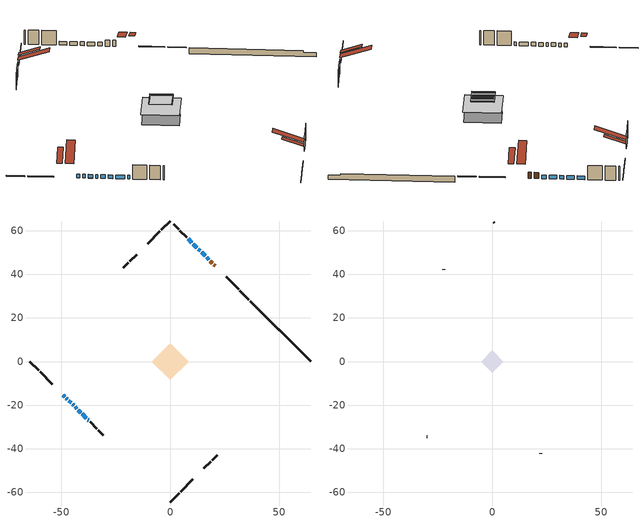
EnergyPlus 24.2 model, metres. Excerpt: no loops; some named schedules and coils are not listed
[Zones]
conditioned space
 floor outside (Floor1 construction): -1.35,0 0,1.35 1.35,0 0,-1.35 z0.76
 floor adiabatic (AdiabaticFloorConstruction): -8.45,0 0,8.45 8.45,0 0,-8.45 z3.2
 floor foundation (Slab1 construction): -6.93,1.27 -1.27,6.93 6.93,-1.27 1.27,-6.93 z-1.29
 wall outside (RimJoist1 construction): 0,-64.51 4.1,-60.41 / -64.51,0 -60.41,-4.1 / 0,64.51 -4.1,60.41 / 36.12,28.39 32.02,32.49 z0.76:1.06
 wall outside (RimJoist2 construction): 4.76,-59.75 10.44,-54.07 / -59.75,-4.76 -54.07,-10.44 / -4.76,59.75 -10.44,54.07 / 31.36,33.15 25.68,38.83 z0.76:1.06
 wall outside (AdiabaticWallConstruction 1): 20.66,43.85 20,44.51 / 19.34,45.17 18.41,46.1 z0.76:2.79
 wall outside (AdiabaticWallConstruction): -49.05,-15.46 -48.4,-16.11 / 17.75,46.75 16.68,47.83 / -47.74,-16.77 -47.2,-17.31 / -46.55,-17.96 -45.47,-19.04 / 16.02,48.49 14.4,50.11 / -44.81,-19.7 -44.38,-20.13 / 13.75,50.76 12.88,51.63 / -43.72,-20.78 -42.83,-21.68 / -42.17,-22.34 -41.09,-23.42 / -40.44,-24.07 -38.5,-26.01 / -37.84,-26.67 -37.43,-27.08 / 12.23,52.28 10.61,53.9 / 9.95,54.56 8.23,56.28 z0.76:1.98
 wall outside (Wall1 construction): 15.46,-49.05 18.57,-45.94 / -36.78,-27.73 -33.67,-30.84 / -15.46,49.05 -18.57,45.94 / 7.57,56.94 4.47,60.04 z0.76:5.64
 wall outside (Wall2 construction): 19.22,-45.28 21.53,-42.98 / -33.02,-31.49 -30.72,-33.79 / -19.22,45.28 -21.53,42.98 / 3.81,60.7 1.51,63 z0.76:5.64
 wall foundation (FoundationWall1 construction): 36.78,27.73,-1.29 36.78,27.73,0.76 61.74,2.77,0.76 61.74,2.77,0.19 64.51,0,0.19 64.51,0,-1.29
 window (WindowConstruction 10): -49.05,-15.46 -48.4,-16.11 z0.76:1.98
 window (WindowConstruction 6): 17.75,46.76 16.68,47.83 z0.76:1.98
 window (WindowConstruction 7): -47.74,-16.77 -47.2,-17.31 z0.76:1.98
 window (WindowConstruction 8): -46.55,-17.96 -45.47,-19.04 z0.76:1.98
 window (WindowConstruction 9): 16.02,48.49 14.4,50.11 z0.76:1.98
 window (WindowConstruction 11): -44.81,-19.7 -44.38,-20.13 z0.76:1.98
 window (WindowConstruction 12): 13.75,50.76 12.88,51.63 z0.76:1.98
 window (WindowConstruction): -43.72,-20.79 -42.83,-21.68 z0.76:1.98
 window (WindowConstruction 1): -42.17,-22.34 -41.09,-23.42 z0.76:1.98
 window (WindowConstruction 2): -40.44,-24.07 -38.5,-26.01 z0.76:1.98
 window (WindowConstruction 3): -37.84,-26.67 -37.43,-27.07 z0.76:1.98
 window (WindowConstruction 4): 12.23,52.28 10.61,53.9 z0.76:1.98
 window (WindowConstruction 5): 9.95,54.56 8.23,56.28 z0.76:1.98
 door (Door): 20.66,43.85 20,44.51 z0.76:2.79
 door (Door 1): 19.34,45.17 18.41,46.1 z0.76:2.79
 ceiling adiabatic (AdiabaticFloorConstruction): 0,-8.45 8.45,0 0,8.45 -8.45,0 z3.2
 roof outside (Roof1 construction): 12.34,-52.17,5.64 7.64,-47.47,7.85 6.4,-48.71,7.85 11.1,-53.41,5.64; -52.17,-12.34,5.64 -47.47,-7.64,7.85 -48.71,-6.4,7.85 -53.41,-11.1,5.64; -12.34,52.17,5.64 -7.64,47.47,7.85 -6.4,48.71,7.85 -11.1,53.41,5.64; 23.78,40.73,5.64 19.08,36.02,7.85 20.32,34.79,7.85 25.02,39.49,5.64
attic - vented
 floor to conditioned space (Floor2 construction Reversed): -4.83,0 0,4.83 4.83,0 0,-4.83 z5.64
 floor to conditioned space (Floor3 construction Reversed): -5.15,0 0,5.15 5.15,0 0,-5.15 z5.64
 wall outside (Wall3 construction): 22.18,-42.33 22.38,-42.13 / -30.06,-34.45 -29.86,-34.65 / -22.18,42.33 -22.38,42.13 / 0.85,63.66 0.66,63.85 z0.76:5.64
 roof outside (Roof2 construction): 14.81,-49.7,5.64 7.93,-42.83,8.88 6.12,-44.64,8.88 13,-51.51,5.64; -49.7,-14.81,5.64 -42.83,-7.93,8.88 -44.64,-6.12,8.88 -51.51,-13,5.64; -14.81,49.7,5.64 -7.93,42.83,8.88 -6.12,44.64,8.88 -13,51.51,5.64; 21.31,43.2,5.64 14.44,36.32,8.88 16.25,34.51,8.88 23.12,41.38,5.64
[Building]
Building 1: Terrain=Suburbs
[Site:Location]
Montreal Mirabel Intl AP_QC: Latitude {deg}=45.68; Longitude {deg}=-74.03; Time Zone {hr}=-5; Elevation {m}=82; Keep Site Location Information=Yes
[Site:GroundTemperature:Shallow]
0.642858, -1.75623, -1.94836, -0.80987, 3.76054, 8.30966, 12.2535, 14.7518, 14.9641, 12.9321, 9.08883, 4.67926
[Site:WaterMainsTemperature]
Calculation Method=Schedule; Temperature Schedule=mains temperature schedule
[Material] Roughness=Rough; Thermal Absorptance=0.9
Name | Thickness {m} | Conductivity {W/m-K} | Density {kg/m3} | Specific Heat {J/kg-K} | Solar Absorptance | Visible Absorptance
asphalt or fiberglass shingles | 0.00635 | 0.162714 | 1121.4 | 1465.45 | 0.84 | 0.84
ceiling loosefill ins | 0.169333 | 0.0480833 | 16.02 | 1046.75 | 0.7 | 0.7
ceiling stud and cavity | 0.1397 | 0.0989241 | 65.682 | 1177.47 | 0.7 | 0.7
ceiling stud and cavity 1 | 0.1397 | 0.124744 | 65.682 | 1177.47 | 0.7 | 0.7
concrete 4.0 in. | 0.1016 | 1.803125 | 2242.8 | 837.4 | 0.7 | 0.7
concrete 8.0 in. | 0.2032 | 1.803125 | 2242.8 | 837.4 | 0.7 | 0.7
door material | 0.04445 | 0.188738 | 512.64 | 1214.23 | 0.7 | 0.7
door material 1 | 0.04445 | 0.0451087 | 512.64 | 1214.23 | 0.7 | 0.7
exterior vertical ins | 0.0141001 | 0.029427 | 32.04 | 1214.23 | 0.7 | 0.7
floor covering | 0.0127 | 0.0433444 | 54.468 | 1339.84 | 0.6 | 0.6
floor rigid ins; rim joist rigid ins; wall rigid ins | 0.051816 | 0.029427 | 32.04 | 1214.23 | 0.7 | 0.7
floor rigid ins 1; wall rigid ins 1 | 0.512978 | 0.029427 | 32.04 | 1214.23 | 0.7 | 0.7
floor stud and cavity | 0.1397 | 0.0969663 | 92.3553 | 1139.71 | 0.7 | 0.7
floor stud and cavity 1 | 0.1397 | 1.75129 | 37.0049 | 1207.88 | 0.7 | 0.7
furniture material conditioned space 1 | 0.1524 | 0.115458 | 640.8 | 1214.23 | 0.6 | 0.6
gypsum board | 0.0127 | 0.160291 | 801 | 837.4 | 0.6 | 0.6
gypsum board 1 | 0.0127 | 0.160291 | 801 | 837.4 | 0.7 | 0.7
osb sheathing 0.5 in. | 0.0127 | 0.115458 | 512.64 | 1214.23 | 0.7 | 0.7
osb sheathing 0.75 in. | 0.01905 | 0.115458 | 512.64 | 1214.23 | 0.7 | 0.7
osb sheathing 2.0 in. | 0.0508 | 0.115458 | 512.64 | 1214.23 | 0.7 | 0.7
rim joist stud and cavity | 0.0508 | 0.0380316 | 125.044 | 1163.47 | 0.6 | 0.6
roof rigid ins | 0.103632 | 0.029427 | 32.04 | 1214.23 | 0.7 | 0.7
roof stud and cavity | 0.2032 | 0.212217 | 78.34581 | 1123.46 | 0.7 | 0.7
wall stud and cavity | 0.1397 | 0.146652 | 139.0536 | 1170.24 | 0.7 | 0.7
wall stud and cavity 1 | 0.1397 | 0.149134 | 139.0536 | 1170.24 | 0.7 | 0.7
wall stud and cavity 2 | 0.0889 | 6.1454 | 50.32683 | 1063.81 | 0.6 | 0.6
wall stud and cavity 3 | 0.0889 | 0.380278 | 52.3479 | 1209.89 | 0.7 | 0.7
wall stud and cavity 4 | 0.0889 | 0.391764 | 83.0341 | 1211.67 | 0.7 | 0.7
wood siding | 0.0254 | 0.102417 | 544.68 | 1172.36 | 0 | 0
wood siding 1 | 0.00254 | 0.102417 | 544.68 | 1172.36 | 0 | 0
wood siding 2; wood siding 3; wood siding 4 | 0.0254 | 0.102417 | 544.68 | 1172.36 | 0.7 | 0.7
[WindowMaterial:SimpleGlazingSystem]
Name | U-Factor {W/m2-K} | Solar Heat Gain Coefficient
WindowMaterial | 2.93609 | 0.6
WindowMaterial 1 | 2.98038 | 0.54
WindowMaterial 10 | 2.95653 | 0.63
WindowMaterial 11 | 3.01842 | 0.5
WindowMaterial 2 | 1.848189 | 0.51
WindowMaterial 3 | 1.95834 | 0.45
WindowMaterial 4 | 1.777214 | 0.54
WindowMaterial 5 | 1.84535 | 0.51
WindowMaterial 6 | 1.82037 | 0.52
WindowMaterial 7 | 2.96562 | 0.56
WindowMaterial 8 | 2.92474 | 0.62
WindowMaterial 9 | 2.906 | 0.64
[Construction]
AdiabaticFloorConstruction: floor stud and cavity 1, floor rigid ins 1, osb sheathing 0.75 in., floor covering
AdiabaticWallConstruction: wood siding 3, wall rigid ins 1, wall stud and cavity 3, gypsum board
AdiabaticWallConstruction 1: wood siding 4, wall rigid ins 1, wall stud and cavity 3, gypsum board
Door: door material
Door 1: door material 1
Floor1 construction: floor stud and cavity, floor rigid ins, osb sheathing 0.75 in., floor covering
Floor2 construction Reversed: gypsum board, ceiling stud and cavity, ceiling loosefill ins
Floor3 construction Reversed: gypsum board, ceiling stud and cavity 1, ceiling loosefill ins
FoundationWall1 construction: concrete 8.0 in., gypsum board 1
furniture construction conditioned space 1: furniture material conditioned space 1
PartitionWallConstruction: gypsum board, wall stud and cavity 4, gypsum board
RimJoist1 construction; RimJoist2 construction: wood siding 2, rim joist rigid ins, osb sheathing 2.0 in., rim joist stud and cavity
Roof1 construction: asphalt or fiberglass shingles, roof rigid ins, osb sheathing 0.75 in., roof stud and cavity, gypsum board
Roof2 construction: asphalt or fiberglass shingles
Slab1 construction: concrete 4.0 in.
Wall1 construction: wood siding, wall rigid ins, osb sheathing 0.5 in., wall stud and cavity, gypsum board
Wall2 construction: wood siding, wall rigid ins, osb sheathing 0.5 in., wall stud and cavity 1, gypsum board
Wall3 construction: wood siding 1, wall stud and cavity 2
WindowConstruction: WindowMaterial
WindowConstruction 1: WindowMaterial 1
WindowConstruction 10: WindowMaterial 10
WindowConstruction 11; WindowConstruction 12: WindowMaterial 11
WindowConstruction 2: WindowMaterial 2
WindowConstruction 3: WindowMaterial 3
WindowConstruction 4: WindowMaterial 4
WindowConstruction 5: WindowMaterial 5
WindowConstruction 6: WindowMaterial 6
WindowConstruction 7: WindowMaterial 7
WindowConstruction 8: WindowMaterial 8
WindowConstruction 9: WindowMaterial 9
[Zone] Multiplier=1; Part of Total Floor Area=Yes
Name | Volume {m3}
attic - vented | 52.3808
conditioned space | 589
[Space]
Name | Zone | Volume {m3}
attic - vented 1 | attic - vented | 52.3808
conditioned space 1 | conditioned space | 589
[ZoneInfiltration:EffectiveLeakageArea]
infil attic - vented 1: Zone or Space=attic - vented 1; Schedule=Always On Discrete; Effective Air Leakage Area {cm2}=4596.46; Stack Coefficient=0.000564429; Wind Coefficient=1.60518e-05
[ZoneMixing]
whole house fan mix: Zone or Space=attic - vented; Schedule=Always On Continuous; Design Flow Rate Calculation Method=Flow/Zone; Design Flow Rate {m3/s}=0; Source Zone or Space=conditioned space
[SurfaceProperty:ExposedFoundationPerimeter]
Slab1: Exposed Perimeter Calculation Method=TotalExposedPerimeter; Total Exposed Perimeter {m}=39.219
[InternalMass] Zone or ZoneList=conditioned space; Space or SpaceList=conditioned space 1
Name | Construction | Surface Area {m2}
furniture mass conditioned space 1 | furniture construction conditioned space 1 | 95.6882
partition wall mass | PartitionWallConstruction | 239.22
[Lights]
interior lighting: Zone or ZoneList or Space or SpaceList=conditioned space 1; Schedule=interior lighting schedule; Design Level Calculation Method=LightingLevel; Lighting Level {W}=343.2; Return Air Fraction=0; Fraction Radiant=0.6; Fraction Visible=0.2; Fraction Replaceable=1
[People]
occupants: Zone or ZoneList or Space or SpaceList=conditioned space 1; Number of People Schedule=occupants schedule; Number of People Calculation Method=People; Number of People=3; Fraction Radiant=0.314171; Sensible Heat Fraction=0.56303; Activity Level Schedule=occupants activity schedule; Carbon Dioxide Generation Rate {m3/s-W}=0; Enable ASHRAE 55 Comfort Warnings=No; Mean Radiant Temperature Calculation Type=EnclosureAveraged
[ElectricEquipment] Zone or ZoneList or Space or SpaceList=conditioned space 1; Design Level Calculation Method=EquipmentLevel
Name | Schedule | Design Level {W} | Fraction Latent | Fraction Radiant | Fraction Lost
clothes dryer | clothes dryer schedule | 140.772 | 0.015 | 0.081 | 0.85
clothes washer | clothes washer schedule | 32.1985 | 0.03 | 0.162 | 0.7
cooking range | cooking range schedule | 215.147 | 0.08 | 0.432 | 0.2
dishwasher | dishwasher schedule | 66.8632 | 0.3 | 0.18 | 0.4
fridge | fridge schedule | 72.9452 | 0 | 0.6 | 0
mech vent house fan | mech vent house fan schedule | 0 | 0 | 0 | 1
mech vent house fan cfis | mech vent house fan cfis schedule | 0 | 0 | 0 | 0
misc plug loads | misc plug loads schedule | 494.7 | 0.045 | 0.513 | 0.1
whole house fan | Always On Discrete | 0 | 0 | 0 | 1
[OtherEquipment] Zone or ZoneList or Space or SpaceList=conditioned space 1; Design Level Calculation Method=EquipmentLevel
Name | Fuel Type | Schedule | Design Level {W} | Fraction Latent | Fraction Radiant | Fraction Lost
clothes dryer 1 | Electricity | clothes dryer schedule | 0 | 0.015 | 0.081 | 0.85
cooking range 1 | Electricity | cooking range schedule | 0 | 0.08 | 0.432 | 0.2
general water use latent | None | general water use schedule | 62.594 | 1 | 0 | 0
general water use sensible | None | general water use schedule | -61.6891 | 0 | 0.6 | 0
mech vent house fan latent load | None | Always On Discrete | 0 | 1 | 0 | 0
mech vent house fan sensible load | None | Always On Discrete | 0 | 0 | 0 | 0
water heater energy adjustment1 | Electricity | Always On Discrete | 0.01 | 0 | 0 | 1
[ZoneInfiltration:DesignFlowRate] Zone or ZoneList or Space or SpaceList=conditioned space 1; Schedule=Always On Discrete; Design Flow Rate Calculation Method=Flow/Zone; Design Flow Rate {m3/s}=0
infil flow; natural vent flow; whole house fan flow
[ZoneControl:Thermostat]
conditioned space Thermostat: Zone or ZoneList=conditioned space; Control Type Schedule=conditioned space Thermostat Schedule; Control 1=conditioned space temperature setpoint; Temperature Difference Between Cutout And Setpoint {deltaC}=0
[ThermostatSetpoint:DualSetpoint]
conditioned space temperature setpoint: Heating Setpoint Temperature Schedule=heating setpoint; Cooling Setpoint Temperature Schedule=cooling setpoint
[AirLoopHVAC:UnitarySystem]
unit heater unitary system: Control Type=Load; Controlling Zone or Thermostat Location=conditioned space; Dehumidification Control Type=None; Availability Schedule=Always On Discrete; Supply Fan=unit heater supply fan; Fan Placement=BlowThrough; Supply Air Fan Operating Mode Schedule=unit heater auto fan schedule; Heating Coil=unit heater htg coil; DX Heating Coil Sizing Ratio=1; Use DOAS DX Cooling Coil=No; Minimum Supply Air Temperature {C}=2; Latent Load Control=SensibleOnlyLoadControl; Cooling Supply Air Flow Rate Method=None; Heating Supply Air Flow Rate Method=SupplyAirFlowRate; Heating Supply Air Flow Rate {m3/s}=0.00141584; No Load Supply Air Flow Rate Method=SupplyAirFlowRate; No Load Supply Air Flow Rate {m3/s}=0; No Load Supply Air Flow Rate Control Set To Low Speed=Yes; Maximum Supply Air Temperature {C}=48.8889; Maximum Outdoor Dry-Bulb Temperature for Supplemental Heater Operation {C}=21; Ancillary On-Cycle Electric Power {W}=0; Ancillary Off-Cycle Electric Power {W}=0
[Zone equipment]
conditioned space: electric baseboard, unit heater unitary system
[Foundation:Kiva]
Foundation Kiva 1: Initial Indoor Air Temperature {C}=21; Wall Height Above Grade {m}=0.759988; Wall Depth Below Slab {m}=0.2032; Custom Block Material Name 1=exterior vertical ins; Custom Block Depth 1 {m}=2.04999; Custom Block X Position 1 {m}=0.2159; Custom Block Z Position 1 {m}=0
[Foundation:Kiva:Settings]
Soil Conductivity {W/m-K}=0.849921; Soil Density {kg/m3}=1842.3; Soil Specific Heat {J/kg-K}=418.7; Ground Solar Absorptivity=0.9; Ground Thermal Absorptivity=0.9; Ground Surface Roughness {m}=0.03; Far-Field Width {m}=40; Deep-Ground Boundary Condition=ZeroFlux; Deep-Ground Depth {m}=40; Minimum Cell Dimension {m}=0.2; Maximum Cell Growth Coefficient=3; Simulation Timestep=Timestep
[Exterior:Lights]
exterior lighting: Schedule=exterior lighting schedule; Design Level {W}=75.6
[EnergyManagementSystem:Sensor] Output:Variable or Output:Meter Index Key=conditioned space
Name | Output:Variable or Output:Meter
conditioned_space_clg_unmet_s | Zone Cooling Setpoint Not Met Time
conditioned_space_htg_unmet_s | Zone Heating Setpoint Not Met Time
fridge_tin_s; tin_s; tin_s_1 | Zone Mean Air Temperature
tout_s | Zone Outdoor Air Drybulb Temperature
win_s | Zone Air Humidity Ratio
[Schedule:Constant]
Name | Hourly Value
Always On Continuous; mech vent house fan schedule; mech vent house fan cfis schedule; Always On Discrete | 1
occupants activity schedule | 117.228
fridge schedule; unit heater auto fan schedule | 0
[Schedule:Week:Daily]
interior lighting schedule Week Rule - Jan1-Jan27: interior lighting schedule day, interior lighting schedule day, interior lighting schedule day, interior lighting schedule day, interior lighting schedule day, interior lighting schedule day, interior lighting schedule day, interior lighting schedule default day, interior lighting schedule default day, interior lighting schedule default day, interior lighting schedule default day, interior lighting schedule default day
interior lighting schedule Week Rule - Jan28-Feb3: interior lighting schedule day, interior lighting schedule day, interior lighting schedule day, interior lighting schedule day, interior lighting schedule day 1, interior lighting schedule day 1, interior lighting schedule day 1, interior lighting schedule default day, interior lighting schedule default day, interior lighting schedule default day, interior lighting schedule default day, interior lighting schedule default day
interior lighting schedule Week Rule - Feb4-Feb24: interior lighting schedule day 1, interior lighting schedule day 1, interior lighting schedule day 1, interior lighting schedule day 1, interior lighting schedule day 1, interior lighting schedule day 1, interior lighting schedule day 1, interior lighting schedule default day, interior lighting schedule default day, interior lighting schedule default day, interior lighting schedule default day, interior lighting schedule default day
interior lighting schedule Week Rule - Feb25-Mar3: interior lighting schedule day 1, interior lighting schedule day 1, interior lighting schedule day 1, interior lighting schedule day 1, interior lighting schedule day 2, interior lighting schedule day 2, interior lighting schedule day 2, interior lighting schedule default day, interior lighting schedule default day, interior lighting schedule default day, interior lighting schedule default day, interior lighting schedule default day
interior lighting schedule Week Rule - Mar4-Mar31: interior lighting schedule day 2, interior lighting schedule day 2, interior lighting schedule day 2, interior lighting schedule day 2, interior lighting schedule day 2, interior lighting schedule day 2, interior lighting schedule day 2, interior lighting schedule default day, interior lighting schedule default day, interior lighting schedule default day, interior lighting schedule default day, interior lighting schedule default day
interior lighting schedule Week Rule - Apr1-Apr28: interior lighting schedule day 3, interior lighting schedule day 3, interior lighting schedule day 3, interior lighting schedule day 3, interior lighting schedule day 3, interior lighting schedule day 3, interior lighting schedule day 3, interior lighting schedule default day, interior lighting schedule default day, interior lighting schedule default day, interior lighting schedule default day, interior lighting schedule default day
interior lighting schedule Week Rule - Apr29-May5: interior lighting schedule day 3, interior lighting schedule day 3, interior lighting schedule day 4, interior lighting schedule day 4, interior lighting schedule day 4, interior lighting schedule day 4, interior lighting schedule day 4, interior lighting schedule default day, interior lighting schedule default day, interior lighting schedule default day, interior lighting schedule default day, interior lighting schedule default day
interior lighting schedule Week Rule - May6-May26: interior lighting schedule day 4, interior lighting schedule day 4, interior lighting schedule day 4, interior lighting schedule day 4, interior lighting schedule day 4, interior lighting schedule day 4, interior lighting schedule day 4, interior lighting schedule default day, interior lighting schedule default day, interior lighting schedule default day, interior lighting schedule default day, interior lighting schedule default day
interior lighting schedule Week Rule - May27-Jun2: interior lighting schedule day 4, interior lighting schedule day 4, interior lighting schedule day 4, interior lighting schedule day 4, interior lighting schedule day 4, interior lighting schedule day 5, interior lighting schedule day 5, interior lighting schedule default day, interior lighting schedule default day, interior lighting schedule default day, interior lighting schedule default day, interior lighting schedule default day
interior lighting schedule Week Rule - Jun3-Jun30: interior lighting schedule day 5, interior lighting schedule day 5, interior lighting schedule day 5, interior lighting schedule day 5, interior lighting schedule day 5, interior lighting schedule day 5, interior lighting schedule day 5, interior lighting schedule default day, interior lighting schedule default day, interior lighting schedule default day, interior lighting schedule default day, interior lighting schedule default day
interior lighting schedule Week Rule - Jul1-Jul28: interior lighting schedule day 6, interior lighting schedule day 6, interior lighting schedule day 6, interior lighting schedule day 6, interior lighting schedule day 6, interior lighting schedule day 6, interior lighting schedule day 6, interior lighting schedule default day, interior lighting schedule default day, interior lighting schedule default day, interior lighting schedule default day, interior lighting schedule default day
interior lighting schedule Week Rule - Jul29-Aug4: interior lighting schedule day 6, interior lighting schedule day 6, interior lighting schedule day 6, interior lighting schedule day 7, interior lighting schedule day 7, interior lighting schedule day 7, interior lighting schedule day 7, interior lighting schedule default day, interior lighting schedule default day, interior lighting schedule default day, interior lighting schedule default day, interior lighting schedule default day
interior lighting schedule Week Rule - Aug5-Aug25: interior lighting schedule day 7, interior lighting schedule day 7, interior lighting schedule day 7, interior lighting schedule day 7, interior lighting schedule day 7, interior lighting schedule day 7, interior lighting schedule day 7, interior lighting schedule default day, interior lighting schedule default day, interior lighting schedule default day, interior lighting schedule default day, interior lighting schedule default day
interior lighting schedule Week Rule - Aug26-Sep1: interior lighting schedule day 7, interior lighting schedule day 7, interior lighting schedule day 7, interior lighting schedule day 7, interior lighting schedule day 7, interior lighting schedule day 7, interior lighting schedule day 8, interior lighting schedule default day, interior lighting schedule default day, interior lighting schedule default day, interior lighting schedule default day, interior lighting schedule default day
interior lighting schedule Week Rule - Sep2-Sep29: interior lighting schedule day 8, interior lighting schedule day 8, interior lighting schedule day 8, interior lighting schedule day 8, interior lighting schedule day 8, interior lighting schedule day 8, interior lighting schedule day 8, interior lighting schedule default day, interior lighting schedule default day, interior lighting schedule default day, interior lighting schedule default day, interior lighting schedule default day
interior lighting schedule Week Rule - Sep30-Oct6: interior lighting schedule day 8, interior lighting schedule day 9, interior lighting schedule day 9, interior lighting schedule day 9, interior lighting schedule day 9, interior lighting schedule day 9, interior lighting schedule day 9, interior lighting schedule default day, interior lighting schedule default day, interior lighting schedule default day, interior lighting schedule default day, interior lighting schedule default day
interior lighting schedule Week Rule - Oct7-Oct27: interior lighting schedule day 9, interior lighting schedule day 9, interior lighting schedule day 9, interior lighting schedule day 9, interior lighting schedule day 9, interior lighting schedule day 9, interior lighting schedule day 9, interior lighting schedule default day, interior lighting schedule default day, interior lighting schedule default day, interior lighting schedule default day, interior lighting schedule default day
interior lighting schedule Week Rule - Oct28-Nov3: interior lighting schedule day 9, interior lighting schedule day 9, interior lighting schedule day 9, interior lighting schedule day 9, interior lighting schedule day 10, interior lighting schedule day 10, interior lighting schedule day 10, interior lighting schedule default day, interior lighting schedule default day, interior lighting schedule default day, interior lighting schedule default day, interior lighting schedule default day
interior lighting schedule Week Rule - Nov4-Nov24: interior lighting schedule day 10, interior lighting schedule day 10, interior lighting schedule day 10, interior lighting schedule day 10, interior lighting schedule day 10, interior lighting schedule day 10, interior lighting schedule day 10, interior lighting schedule default day, interior lighting schedule default day, interior lighting schedule default day, interior lighting schedule default day, interior lighting schedule default day
interior lighting schedule Week Rule - Nov25-Dec1: interior lighting schedule day 10, interior lighting schedule day 10, interior lighting schedule day 10, interior lighting schedule day 10, interior lighting schedule day 10, interior lighting schedule day 10, interior lighting schedule day 11, interior lighting schedule default day, interior lighting schedule default day, interior lighting schedule default day, interior lighting schedule default day, interior lighting schedule default day
interior lighting schedule Week Rule - Dec2-Dec31: interior lighting schedule day 11, interior lighting schedule day 11, interior lighting schedule day 11, interior lighting schedule day 11, interior lighting schedule day 11, interior lighting schedule day 11, interior lighting schedule day 11, interior lighting schedule default day, interior lighting schedule default day, interior lighting schedule default day, interior lighting schedule default day, interior lighting schedule default day
occupants schedule Week Rule - Jan1-Dec31: occupants schedule day, occupants schedule day, occupants schedule day, occupants schedule day, occupants schedule day, occupants schedule day, occupants schedule day, occupants schedule default day, occupants schedule default day, occupants schedule default day, occupants schedule default day, occupants schedule default day
clothes dryer schedule Week Rule - Jan1-Dec31: clothes dryer schedule day, clothes dryer schedule day, clothes dryer schedule day, clothes dryer schedule day, clothes dryer schedule day, clothes dryer schedule day, clothes dryer schedule day, clothes dryer schedule default day, clothes dryer schedule default day, clothes dryer schedule default day, clothes dryer schedule default day, clothes dryer schedule default day
clothes washer schedule Week Rule - Jan1-Dec31: clothes washer schedule day, clothes washer schedule day, clothes washer schedule day, clothes washer schedule day, clothes washer schedule day, clothes washer schedule day, clothes washer schedule day, clothes washer schedule default day, clothes washer schedule default day, clothes washer schedule default day, clothes washer schedule default day, clothes washer schedule default day
cooking range schedule Week Rule - Jan1-Dec31: cooking range schedule day, cooking range schedule day, cooking range schedule day, cooking range schedule day, cooking range schedule day, cooking range schedule day, cooking range schedule day, cooking range schedule default day, cooking range schedule default day, cooking range schedule default day, cooking range schedule default day, cooking range schedule default day
dishwasher schedule Week Rule - Jan1-Dec31: dishwasher schedule day, dishwasher schedule day, dishwasher schedule day, dishwasher schedule day, dishwasher schedule day, dishwasher schedule day, dishwasher schedule day, dishwasher schedule default day, dishwasher schedule default day, dishwasher schedule default day, dishwasher schedule default day, dishwasher schedule default day
misc plug loads schedule Week Rule - Jan1-Dec31: misc plug loads schedule day, misc plug loads schedule day, misc plug loads schedule day, misc plug loads schedule day, misc plug loads schedule day, misc plug loads schedule day, misc plug loads schedule day, misc plug loads schedule default day, misc plug loads schedule default day, misc plug loads schedule default day, misc plug loads schedule default day, misc plug loads schedule default day
general water use schedule Week Rule - Jan1-Dec31: general water use schedule day, general water use schedule day, general water use schedule day, general water use schedule day, general water use schedule day, general water use schedule day, general water use schedule day, general water use schedule default day, general water use schedule default day, general water use schedule default day, general water use schedule default day, general water use schedule default day
exterior lighting schedule Week Rule - Jan1-Jan27: exterior lighting schedule day, exterior lighting schedule day, exterior lighting schedule day, exterior lighting schedule day, exterior lighting schedule day, exterior lighting schedule day, exterior lighting schedule day, exterior lighting schedule default day, exterior lighting schedule default day, exterior lighting schedule default day, exterior lighting schedule default day, exterior lighting schedule default day
exterior lighting schedule Week Rule - Jan28-Feb3: exterior lighting schedule day, exterior lighting schedule day, exterior lighting schedule day, exterior lighting schedule day, exterior lighting schedule day 1, exterior lighting schedule day 1, exterior lighting schedule day 1, exterior lighting schedule default day, exterior lighting schedule default day, exterior lighting schedule default day, exterior lighting schedule default day, exterior lighting schedule default day
exterior lighting schedule Week Rule - Feb4-Feb24: exterior lighting schedule day 1, exterior lighting schedule day 1, exterior lighting schedule day 1, exterior lighting schedule day 1, exterior lighting schedule day 1, exterior lighting schedule day 1, exterior lighting schedule day 1, exterior lighting schedule default day, exterior lighting schedule default day, exterior lighting schedule default day, exterior lighting schedule default day, exterior lighting schedule default day
exterior lighting schedule Week Rule - Feb25-Mar3: exterior lighting schedule day 1, exterior lighting schedule day 1, exterior lighting schedule day 1, exterior lighting schedule day 1, exterior lighting schedule day 2, exterior lighting schedule day 2, exterior lighting schedule day 2, exterior lighting schedule default day, exterior lighting schedule default day, exterior lighting schedule default day, exterior lighting schedule default day, exterior lighting schedule default day
exterior lighting schedule Week Rule - Mar4-Mar31: exterior lighting schedule day 2, exterior lighting schedule day 2, exterior lighting schedule day 2, exterior lighting schedule day 2, exterior lighting schedule day 2, exterior lighting schedule day 2, exterior lighting schedule day 2, exterior lighting schedule default day, exterior lighting schedule default day, exterior lighting schedule default day, exterior lighting schedule default day, exterior lighting schedule default day
exterior lighting schedule Week Rule - Apr1-Apr28: exterior lighting schedule day 3, exterior lighting schedule day 3, exterior lighting schedule day 3, exterior lighting schedule day 3, exterior lighting schedule day 3, exterior lighting schedule day 3, exterior lighting schedule day 3, exterior lighting schedule default day, exterior lighting schedule default day, exterior lighting schedule default day, exterior lighting schedule default day, exterior lighting schedule default day
exterior lighting schedule Week Rule - Apr29-May5: exterior lighting schedule day 3, exterior lighting schedule day 3, exterior lighting schedule day 4, exterior lighting schedule day 4, exterior lighting schedule day 4, exterior lighting schedule day 4, exterior lighting schedule day 4, exterior lighting schedule default day, exterior lighting schedule default day, exterior lighting schedule default day, exterior lighting schedule default day, exterior lighting schedule default day
exterior lighting schedule Week Rule - May6-May26: exterior lighting schedule day 4, exterior lighting schedule day 4, exterior lighting schedule day 4, exterior lighting schedule day 4, exterior lighting schedule day 4, exterior lighting schedule day 4, exterior lighting schedule day 4, exterior lighting schedule default day, exterior lighting schedule default day, exterior lighting schedule default day, exterior lighting schedule default day, exterior lighting schedule default day
exterior lighting schedule Week Rule - May27-Jun2: exterior lighting schedule day 4, exterior lighting schedule day 4, exterior lighting schedule day 4, exterior lighting schedule day 4, exterior lighting schedule day 4, exterior lighting schedule day 5, exterior lighting schedule day 5, exterior lighting schedule default day, exterior lighting schedule default day, exterior lighting schedule default day, exterior lighting schedule default day, exterior lighting schedule default day
exterior lighting schedule Week Rule - Jun3-Jun30: exterior lighting schedule day 5, exterior lighting schedule day 5, exterior lighting schedule day 5, exterior lighting schedule day 5, exterior lighting schedule day 5, exterior lighting schedule day 5, exterior lighting schedule day 5, exterior lighting schedule default day, exterior lighting schedule default day, exterior lighting schedule default day, exterior lighting schedule default day, exterior lighting schedule default day
exterior lighting schedule Week Rule - Jul1-Jul28: exterior lighting schedule day 6, exterior lighting schedule day 6, exterior lighting schedule day 6, exterior lighting schedule day 6, exterior lighting schedule day 6, exterior lighting schedule day 6, exterior lighting schedule day 6, exterior lighting schedule default day, exterior lighting schedule default day, exterior lighting schedule default day, exterior lighting schedule default day, exterior lighting schedule default day
exterior lighting schedule Week Rule - Jul29-Aug4: exterior lighting schedule day 6, exterior lighting schedule day 6, exterior lighting schedule day 6, exterior lighting schedule day 7, exterior lighting schedule day 7, exterior lighting schedule day 7, exterior lighting schedule day 7, exterior lighting schedule default day, exterior lighting schedule default day, exterior lighting schedule default day, exterior lighting schedule default day, exterior lighting schedule default day
exterior lighting schedule Week Rule - Aug5-Aug25: exterior lighting schedule day 7, exterior lighting schedule day 7, exterior lighting schedule day 7, exterior lighting schedule day 7, exterior lighting schedule day 7, exterior lighting schedule day 7, exterior lighting schedule day 7, exterior lighting schedule default day, exterior lighting schedule default day, exterior lighting schedule default day, exterior lighting schedule default day, exterior lighting schedule default day
exterior lighting schedule Week Rule - Aug26-Sep1: exterior lighting schedule day 7, exterior lighting schedule day 7, exterior lighting schedule day 7, exterior lighting schedule day 7, exterior lighting schedule day 7, exterior lighting schedule day 7, exterior lighting schedule day 8, exterior lighting schedule default day, exterior lighting schedule default day, exterior lighting schedule default day, exterior lighting schedule default day, exterior lighting schedule default day
[Schedule:Year]
interior lighting schedule: interior lighting schedule Week Rule - Jan1-Jan27, 1, 1, 1, 27, interior lighting schedule Week Rule - Jan28-Feb3, 1, 28, 2, 3, interior lighting schedule Week Rule - Feb4-Feb24, 2, 4, 2, 24, interior lighting schedule Week Rule - Feb25-Mar3, 2, 25, 3, 3, interior lighting schedule Week Rule - Mar4-Mar31, 3, 4, 3, 31, interior lighting schedule Week Rule - Apr1-Apr28, 4, 1, 4, 28, interior lighting schedule Week Rule - Apr29-May5, 4, 29, 5, 5, interior lighting schedule Week Rule - May6-May26, 5, 6, 5, 26, interior lighting schedule Week Rule - May27-Jun2, 5, 27, 6, 2, interior lighting schedule Week Rule - Jun3-Jun30, 6, 3, 6, 30, interior lighting schedule Week Rule - Jul1-Jul28, 7, 1, 7, 28, interior lighting schedule Week Rule - Jul29-Aug4, 7, 29, 8, 4, interior lighting schedule Week Rule - Aug5-Aug25, 8, 5, 8, 25, interior lighting schedule Week Rule - Aug26-Sep1, 8, 26, 9, 1, interior lighting schedule Week Rule - Sep2-Sep29, 9, 2, 9, 29, interior lighting schedule Week Rule - Sep30-Oct6, 9, 30, 10, 6, interior lighting schedule Week Rule - Oct7-Oct27, 10, 7, 10, 27, interior lighting schedule Week Rule - Oct28-Nov3, 10, 28, 11, 3, interior lighting schedule Week Rule - Nov4-Nov24, 11, 4, 11, 24, interior lighting schedule Week Rule - Nov25-Dec1, 11, 25, 12, 1, interior lighting schedule Week Rule - Dec2-Dec31, 12, 2, 12, 31
occupants schedule: occupants schedule Week Rule - Jan1-Dec31, 1, 1, 12, 31
clothes dryer schedule: clothes dryer schedule Week Rule - Jan1-Dec31, 1, 1, 12, 31
clothes washer schedule: clothes washer schedule Week Rule - Jan1-Dec31, 1, 1, 12, 31
cooking range schedule: cooking range schedule Week Rule - Jan1-Dec31, 1, 1, 12, 31
dishwasher schedule: dishwasher schedule Week Rule - Jan1-Dec31, 1, 1, 12, 31
misc plug loads schedule: misc plug loads schedule Week Rule - Jan1-Dec31, 1, 1, 12, 31
general water use schedule: general water use schedule Week Rule - Jan1-Dec31, 1, 1, 12, 31
exterior lighting schedule: exterior lighting schedule Week Rule - Jan1-Jan27, 1, 1, 1, 27, exterior lighting schedule Week Rule - Jan28-Feb3, 1, 28, 2, 3, exterior lighting schedule Week Rule - Feb4-Feb24, 2, 4, 2, 24, exterior lighting schedule Week Rule - Feb25-Mar3, 2, 25, 3, 3, exterior lighting schedule Week Rule - Mar4-Mar31, 3, 4, 3, 31, exterior lighting schedule Week Rule - Apr1-Apr28, 4, 1, 4, 28, exterior lighting schedule Week Rule - Apr29-May5, 4, 29, 5, 5, exterior lighting schedule Week Rule - May6-May26, 5, 6, 5, 26, exterior lighting schedule Week Rule - May27-Jun2, 5, 27, 6, 2, exterior lighting schedule Week Rule - Jun3-Jun30, 6, 3, 6, 30, exterior lighting schedule Week Rule - Jul1-Jul28, 7, 1, 7, 28, exterior lighting schedule Week Rule - Jul29-Aug4, 7, 29, 8, 4, exterior lighting schedule Week Rule - Aug5-Aug25, 8, 5, 8, 25, exterior lighting schedule Week Rule - Aug26-Sep1, 8, 26, 9, 1, exterior lighting schedule Week Rule - Sep2-Sep29, 9, 2, 9, 29, exterior lighting schedule Week Rule - Sep30-Oct6, 9, 30, 10, 6, exterior lighting schedule Week Rule - Oct7-Oct27, 10, 7, 10, 27, exterior lighting schedule Week Rule - Oct28-Nov3, 10, 28, 11, 3, exterior lighting schedule Week Rule - Nov4-Nov24, 11, 4, 11, 24, exterior lighting schedule Week Rule - Nov25-Dec1, 11, 25, 12, 1, exterior lighting schedule Week Rule - Dec2-Dec31, 12, 2, 12, 31
[Schedule:Compact]
conditioned space Thermostat Schedule: Through: 12/31, For: AllDays, Until: 24:00, 4
mains temperature schedule: Through: 01/01, For: AllDays, Until: 24:00, 5.61444, Through: 01/02, For: AllDays, Until: 24:00, 5.535, Through: 01/03, For: AllDays, Until: 24:00, 5.45667, Through: 01/04, For: AllDays, Until: 24:00, 5.37944, Through: 01/05, For: AllDays, Until: 24:00, 5.30333, Through: 01/06, For: AllDays, Until: 24:00, 5.22889, Through: 01/07, For: AllDays, Until: 24:00, 5.15611, Through: 01/08, For: AllDays, Until: 24:00, 5.08389, Through: 01/09, For: AllDays, Until: 24:00, 5.01333, Through: 01/10, For: AllDays, Until: 24:00, 4.94444, Through: 01/11, For: AllDays, Until: 24:00, 4.87667, Through: 01/12, For: AllDays, Until: 24:00, 4.81056, Through: 01/13, For: AllDays, Until: 24:00, 4.74556, Through: 01/14, For: AllDays, Until: 24:00, 4.68222, Through: 01/15, For: AllDays, Until: 24:00, 4.62056, Through: 01/16, For: AllDays, Until: 24:00, 4.56, Through: 01/17, For: AllDays, Until: 24:00, 4.50111, Through: 01/18, For: AllDays, Until: 24:00, 4.44389, Through: 01/19, For: AllDays, Until: 24:00, 4.38778, Through: 01/20, For: AllDays, Until: 24:00, 4.33389, Through: 01/21, For: AllDays, Until: 24:00, 4.28111, Through: 01/22, For: AllDays, Until: 24:00, 4.23, Through: 01/23, For: AllDays, Until: 24:00, 4.18056, Through: 01/24, For: AllDays, Until: 24:00, 4.13278, Through: 01/25, For: AllDays, Until: 24:00, 4.08667, Through: 01/26, For: AllDays, Until: 24:00, 4.04222, Through: 01/27, For: AllDays, Until: 24:00, 3.99944, Through: 01/28, For: AllDays, Until: 24:00, 3.95833, Through: 01/29, For: AllDays, Until: 24:00, 3.91889, Through: 01/30, For: AllDays, Until: 24:00, 3.88111, Through: 01/31, For: AllDays, Until: 24:00, 3.845, Through: 02/01, For: AllDays, Until: 24:00, 3.81056, Through: 02/02, For: AllDays, Until: 24:00, 3.77778, Through: 02/03, For: AllDays, Until: 24:00, 3.74722, Through: 02/04, For: AllDays, Until: 24:00, 3.71833, Through: 02/05, For: AllDays, Until: 24:00, 3.69056, Through: 02/06, For: AllDays, Until: 24:00, 3.66556, Through: 02/07, For: AllDays, Until: 24:00, 3.64167, Through: 02/08, For: AllDays, Until: 24:00, 3.61944, Through: 02/09, For: AllDays, Until: 24:00, 3.59944, Through: 02/10, For: AllDays, Until: 24:00, 3.58111, Through: 02/11, For: AllDays, Until: 24:00, 3.56444, Through: 02/12, For: AllDays, Until: 24:00, 3.55, Through: 02/13, For: AllDays, Until: 24:00, 3.53667, Through: 02/14, For: AllDays, Until: 24:00, 3.52556, Through: 02/15, For: AllDays, Until: 24:00, 3.51667, Through: 02/16, For: AllDays, Until: 24:00, 3.50889, Through: 02/17, For: AllDays, Until: 24:00, 3.50333, Through: 02/18, For: AllDays, Until: 24:00, 3.49944, Through: 02/19, For: AllDays, Until: 24:00, 3.49778, Through: 02/20, For: AllDays, Until: 24:00, 3.49778, Through: 02/21, For: AllDays, Until: 24:00, 3.49944, Through: 02/22, For: AllDays, Until: 24:00, 3.50278, Through: 02/23, For: AllDays, Until: 24:00, 3.50833, Through: 02/24, For: AllDays, Until: 24:00, 3.515, Through: 02/25, For: AllDays, Until: 24:00, 3.52444, Through: 02/26, For: AllDays, Until: 24:00, 3.535, Through: 02/27, For: AllDays, Until: 24:00, 3.54778, Through: 02/28, For: AllDays, Until: 24:00, 3.56222, Through: 03/01, For: AllDays, Until: 24:00, 3.57833, Through: 03/02, For: AllDays, Until: 24:00, 3.59667, Through: 03/03, For: AllDays, Until: 24:00, 3.61667, Through: 03/04, For: AllDays, Until: 24:00, 3.63833, Through: 03/05, For: AllDays, Until: 24:00, 3.66167, Through: 03/06, For: AllDays, Until: 24:00, 3.68667, Through: 03/07, For: AllDays, Until: 24:00, 3.71389, Through: 03/08, For: AllDays, Until: 24:00, 3.74278, Through: 03/09, For: AllDays, Until: 24:00, 3.77333, Through: 03/10, For: AllDays, Until: 24:00, 3.80556, Through: 03/11, For: AllDays, Until: 24:00, 3.83944, Through: 03/12, For: AllDays, Until: 24:00, 3.87556, Through: 03/13, For: AllDays, Until: 24:00, 3.91278, Through: 03/14, For: AllDays, Until: 24:00, 3.95222, Through: 03/15, For: AllDays, Until: 24:00, 3.99278, Through: 03/16, For: AllDays, Until: 24:00, 4.03556, Through: 03/17, For: AllDays, Until: 24:00, 4.08, Through: 03/18, For: AllDays, Until: 24:00, 4.12556, Through: 03/19, For: AllDays, Until: 24:00, 4.17333, Through: 03/20, For: AllDays, Until: 24:00, 4.22278, Through: 03/21, For: AllDays, Until: 24:00, 4.27333, Through: 03/22, For: AllDays, Until: 24:00, 4.32556, Through: 03/23, For: AllDays, Until: 24:00, 4.38, Through: 03/24, For: AllDays, Until: 24:00, 4.43556, Through: 03/25, For: AllDays, Until: 24:00, 4.49222, Through: 03/26, For: AllDays, Until: 24:00, 4.55111, Through: 03/27, For: AllDays, Until: 24:00, 4.61111, Through: 03/28, For: AllDays, Until: 24:00, 4.67278, Through: 03/29, For: AllDays, Until: 24:00, 4.73611, Through: 03/30, For: AllDays, Until: 24:00, 4.80056, Through: 03/31, For: AllDays, Until: 24:00, 4.86667, Through: 04/01, For: AllDays, Until: 24:00, 4.93444, Through: 04/02, For: AllDays, Until: 24:00, 5.00333, Through: 04/03, For: AllDays, Until: 24:00, 5.07333, Through: 04/04, For: AllDays, Until: 24:00, 5.145, Through: 04/05, For: AllDays, Until: 24:00, 5.21833, Through: 04/06, For: AllDays, Until: 24:00, 5.29222, Through: 04/07, For: AllDays, Until: 24:00, 5.36778, Through: 04/08, For: AllDays, Until: 24:00, 5.445, Through: 04/09, For: AllDays, Until: 24:00, 5.52333, Through: 04/10, For: AllDays, Until: 24:00, 5.60222, Through: 04/11, For: AllDays, Until: 24:00, 5.68278, Through: 04/12, For: AllDays, Until: 24:00, 5.765, Through: 04/13, For: AllDays, Until: 24:00, 5.84778, Through: 04/14, For: AllDays, Until: 24:00, 5.93167, Through: 04/15, For: AllDays, Until: 24:00, 6.01722, Through: 04/16, For: AllDays, Until: 24:00, 6.10333, Through: 04/17, For: AllDays, Until: 24:00, 6.19056, Through: 04/18, For: AllDays, Until: 24:00, 6.27889, Through: 04/19, For: AllDays, Until: 24:00, 6.36833, Through: 04/20, For: AllDays, Until: 24:00, 6.45833, Through: 04/21, For: AllDays, Until: 24:00, 6.55, Through: 04/22, For: AllDays, Until: 24:00, 6.64222, Through: 04/23, For: AllDays, Until: 24:00, 6.735, Through: 04/24, For: AllDays, Until: 24:00, 6.82944, Through: 04/25, For: AllDays, Until: 24:00, 6.92389, Through: 04/26, For: AllDays, Until: 24:00, 7.01944, Through: 04/27, For: AllDays, Until: 24:00, 7.11611, Through: 04/28, For: AllDays, Until: 24:00, 7.21333, Through: 04/29, For: AllDays, Until: 24:00, 7.31111, Through: 04/30, For: AllDays, Until: 24:00, 7.41, Through: 05/01, For: AllDays, Until: 24:00, 7.50944, Through: 05/02, For: AllDays, Until: 24:00, 7.60889, Through: 05/03, For: AllDays, Until: 24:00, 7.71, Through: 05/04, For: AllDays, Until: 24:00, 7.81111, Through: 05/05, For: AllDays, Until: 24:00, 7.91278, Through: 05/06, For: AllDays, Until: 24:00, 8.015, Through: 05/07, For: AllDays, Until: 24:00, 8.11778, Through: 05/08, For: AllDays, Until: 24:00, 8.22056, Through: 05/09, For: AllDays, Until: 24:00, 8.32444, Through: 05/10, For: AllDays, Until: 24:00, 8.42833, Through: 05/11, For: AllDays, Until: 24:00, 8.53278, Through: 05/12, For: AllDays, Until: 24:00, 8.63722, Through: 05/13, For: AllDays, Until: 24:00, 8.74222, Through: 05/14, For: AllDays, Until: 24:00, 8.84778, Through: 05/15, For: AllDays, Until: 24:00, 8.95333, Through: 05/16, For: AllDays, Until: 24:00, 9.05889, Through: 05/17, For: AllDays, Until: 24:00, 9.165, Through: 05/18, For: AllDays, Until: 24:00, 9.27111, Through: 05/19, For: AllDays, Until: 24:00, 9.37722, Through: 05/20, For: AllDays, Until: 24:00, 9.48389, Through: 05/21, For: AllDays, Until: 24:00, 9.59, Through: 05/22, For: AllDays, Until: 24:00, 9.69667, Through: 05/23, For: AllDays, Until: 24:00, 9.80278, Through: 05/24, For: AllDays, Until: 24:00, 9.90944, Through: 05/25, For: AllDays, Until: 24:00, 10.0156, Through: 05/26, For: AllDays, Until: 24:00, 10.1217, Through: 05/27, For: AllDays, Until: 24:00, 10.2278, Through: 05/28, For: AllDays, Until: 24:00, 10.3339, Through: 05/29, For: AllDays, Until: 24:00, 10.4394, Through: 05/30, For: AllDays, Until: 24:00, 10.545, Through: 05/31, For: AllDays, Until: 24:00, 10.65, Through: 06/01, For: AllDays, Until: 24:00, 10.755, Through: 06/02, For: AllDays, Until: 24:00, 10.86, Through: 06/03, For: AllDays, Until: 24:00, 10.9639, Through: 06/04, For: AllDays, Until: 24:00, 11.0678, Through: 06/05, For: AllDays, Until: 24:00, 11.1717, Through: 06/06, For: AllDays, Until: 24:00, 11.2744, Through: 06/07, For: AllDays, Until: 24:00, 11.3772, Through: 06/08, For: AllDays, Until: 24:00, 11.4789, Through: 06/09, For: AllDays, Until: 24:00, 11.5806, Through: 06/10, For: AllDays, Until: 24:00, 11.6817, Through: 06/11, For: AllDays, Until: 24:00, 11.7822, Through: 06/12, For: AllDays, Until: 24:00, 11.8817, Through: 06/13, For: AllDays, Until: 24:00, 11.9811, Through: 06/14, For: AllDays, Until: 24:00, 12.0794, Through: 06/15, For: AllDays, Until: 24:00, 12.1772, Through: 06/16, For: AllDays, Until: 24:00, 12.2739, Through: 06/17, For: AllDays, Until: 24:00, 12.37, Through: 06/18, For: AllDays, Until: 24:00, 12.4656, Through: 06/19, For: AllDays, Until: 24:00, 12.56, Through: 06/20, For: AllDays, Until: 24:00, 12.6539, Through: 06/21, For: AllDays, Until: 24:00, 12.7467, Through: 06/22, For: AllDays, Until: 24:00, 12.8389, Through: 06/23, For: AllDays, Until: 24:00, 12.93, Through: 06/24, For: AllDays, Until: 24:00, 13.02, Through: 06/25, For: AllDays, Until: 24:00, 13.1089, Through: 06/26, For: AllDays, Until: 24:00, 13.1972, Through: 06/27, For: AllDays, Until: 24:00, 13.2839, Through: 06/28, For: AllDays, Until: 24:00, 13.37, Through: 06/29, For: AllDays, Until: 24:00, 13.455, Through: 06/30, For: AllDays, Until: 24:00, 13.5383, Through: 07/01, For: AllDays, Until: 24:00, 13.6211, Through: 07/02, For: AllDays, Until: 24:00, 13.7028, Through: 07/03, For: AllDays, Until: 24:00, 13.7828, Through: 07/04, For: AllDays, Until: 24:00, 13.8617, Through: 07/05, For: AllDays, Until: 24:00, 13.9394, Through: 07/06, For: AllDays, Until: 24:00, 14.0161, Through: 07/07, For: AllDays, Until: 24:00, 14.0911, Through: 07/08, For: AllDays, Until: 24:00, 14.165, Through: 07/09, For: AllDays, Until: 24:00, 14.2378, Through: 07/10, For: AllDays, Until: 24:00, 14.3089, Through: 07/11, For: AllDays, Until: 24:00, 14.3789, Through: 07/12, For: AllDays, Until: 24:00, 14.4472, Through: 07/13, For: AllDays, Until: 24:00, 14.5144, Through: 07/14, For: AllDays, Until: 24:00, 14.58, Through: 07/15, For: AllDays, Until: 24:00, 14.6444, Through: 07/16, For: AllDays, Until: 24:00, 14.7072, Through: 07/17, For: AllDays, Until: 24:00, 14.7683, Through: 07/18, For: AllDays, Until: 24:00, 14.8278, Through: 07/19, For: AllDays, Until: 24:00, 14.8861, Through: 07/20, For: AllDays, Until: 24:00, 14.9428, Through: 07/21, For: AllDays, Until: 24:00, 14.9978, Through: 07/22, For: AllDays, Until: 24:00, 15.0517, Through: 07/23, For: AllDays, Until: 24:00, 15.1033, Through: 07/24, For: AllDays, Until: 24:00, 15.1539, Through: 07/25, For: AllDays, Until: 24:00, 15.2028, Through: 07/26, For: AllDays, Until: 24:00, 15.2494, Through: 07/27, For: AllDays, Until: 24:00, 15.295, Through: 07/28, For: AllDays, Until: 24:00, 15.3389, Through: 07/29, For: AllDays, Until: 24:00, 15.3811, Through: 07/30, For: AllDays, Until: 24:00, 15.4211, Through: 07/31, For: AllDays, Until: 24:00, 15.46, Through: 08/01, For: AllDays, Until: 24:00, 15.4972, Through: 08/02, For: AllDays, Until: 24:00, 15.5322, Through: 08/03, For: AllDays, Until: 24:00, 15.5656, Through: 08/04, For: AllDays, Until: 24:00, 15.5978, Through: 08/05, For: AllDays, Until: 24:00, 15.6278, Through: 08/06, For: AllDays, Until: 24:00, 15.6561, Through: 08/07, For: AllDays, Until: 24:00, 15.6822, Through: 08/08, For: AllDays, Until: 24:00, 15.7072, Through: 08/09, For: AllDays, Until: 24:00, 15.73, Through: 08/10, For: AllDays, Until: 24:00, 15.7511, Through: 08/11, For: AllDays, Until: 24:00, 15.7706, Through: 08/12, For: AllDays, Until: 24:00, 15.7883, Through: 08/13, For: AllDays, Until: 24:00, 15.8039, Through: 08/14, For: AllDays, Until: 24:00, 15.8178, Through: 08/15, For: AllDays, Until: 24:00, 15.83, Through: 08/16, For: AllDays, Until: 24:00, 15.84, Through: 08/17, For: AllDays, Until: 24:00, 15.8489, Through: 08/18, For: AllDays, Until: 24:00, 15.8556, Through: 08/19, For: AllDays, Until: 24:00, 15.86, Through: 08/20, For: AllDays, Until: 24:00, 15.8633, Through: 08/21, For: AllDays, Until: 24:00, 15.8644, Through: 08/22, For: AllDays, Until: 24:00, 15.8633, Through: 08/23, For: AllDays, Until: 24:00, 15.8611, Through: 08/24, For: AllDays, Until: 24:00, 15.8567, Through: 08/25, For: AllDays, Until: 24:00, 15.8506, Through: 08/26, For: AllDays, Until: 24:00, 15.8428, Through: 08/27, For: AllDays, Until: 24:00, 15.8328, Through: 08/28, For: AllDays, Until: 24:00, 15.8211, Through: 08/29, For: AllDays, Until: 24:00, 15.8078, Through: 08/30, For: AllDays, Until: 24:00, 15.7922, Through: 08/31, For: AllDays, Until: 24:00, 15.7756, Through: 09/01, For: AllDays, Until: 24:00, 15.7567, Through: 09/02, For: AllDays, Until: 24:00, 15.7356, Through: 09/03, For: AllDays, Until: 24:00, 15.7133, Through: 09/04, For: AllDays, Until: 24:00, 15.6889, Through: 09/05, For: AllDays, Until: 24:00, 15.6628, Through: 09/06, For: AllDays, Until: 24:00, 15.635, Through: 09/07, For: AllDays, Until: 24:00, 15.6056, Through: 09/08, For: AllDays, Until: 24:00, 15.5744, Through: 09/09, For: AllDays, Until: 24:00, 15.5411, Through: 09/10, For: AllDays, Until: 24:00, 15.5061, Through: 09/11, For: AllDays, Until: 24:00, 15.47, Through: 09/12, For: AllDays, Until: 24:00, 15.4317, Through: 09/13, For: AllDays, Until: 24:00, 15.3917, Through: 09/14, For: AllDays, Until: 24:00, 15.35, Through: 09/15, For: AllDays, Until: 24:00, 15.3067, Through: 09/16, For: AllDays, Until: 24:00, 15.2617, Through: 09/17, For: AllDays, Until: 24:00, 15.215, Through: 09/18, For: AllDays, Until: 24:00, 15.1667, Through: 09/19, For: AllDays, Until: 24:00, 15.1167, Through: 09/20, For: AllDays, Until: 24:00, 15.065, Through: 09/21, For: AllDays, Until: 24:00, 15.0122, Through: 09/22, For: AllDays, Until: 24:00, 14.9572, Through: 09/23, For: AllDays, Until: 24:00, 14.9011, Through: 09/24, For: AllDays, Until: 24:00, 14.8433, Through: 09/25, For: AllDays, Until: 24:00, 14.7839, Through: 09/26, For: AllDays, Until: 24:00, 14.7233, Through: 09/27, For: AllDays, Until: 24:00, 14.6606, Through: 09/28, For: AllDays, Until: 24:00, 14.5972, Through: 09/29, For: AllDays, Until: 24:00, 14.5317, Through: 09/30, For: AllDays, Until: 24:00, 14.465, Through: 10/01, For: AllDays, Until: 24:00, 14.3967, Through: 10/02, For: AllDays, Until: 24:00, 14.3272, Through: 10/03, For: AllDays, Until: 24:00, 14.2567, Through: 10/04, For: AllDays, Until: 24:00, 14.1844, Through: 10/05, For: AllDays, Until: 24:00, 14.1106, Through: 10/06, For: AllDays, Until: 24:00, 14.0356, Through: 10/07, For: AllDays, Until: 24:00, 13.9594, Through: 10/08, For: AllDays, Until: 24:00, 13.8822, Through: 10/09, For: AllDays, Until: 24:00, 13.8033, Through: 10/10, For: AllDays, Until: 24:00, 13.7233, Through: 10/11, For: AllDays, Until: 24:00, 13.6422, Through: 10/12, For: AllDays, Until: 24:00, 13.56, Through: 10/13, For: AllDays, Until: 24:00, 13.4767, Through: 10/14, For: AllDays, Until: 24:00, 13.3922, Through: 10/15, For: AllDays, Until: 24:00, 13.3067, Through: 10/16, For: AllDays, Until: 24:00, 13.22, Through: 10/17, For: AllDays, Until: 24:00, 13.1322, Through: 10/18, For: AllDays, Until: 24:00, 13.0433, Through: 10/19, For: AllDays, Until: 24:00, 12.9533, Through: 10/20, For: AllDays, Until: 24:00, 12.8628, Through: 10/21, For: AllDays, Until: 24:00, 12.7711, Through: 10/22, For: AllDays, Until: 24:00, 12.6783, Through: 10/23, For: AllDays, Until: 24:00, 12.585, Through: 10/24, For: AllDays, Until: 24:00, 12.4906, Through: 10/25, For: AllDays, Until: 24:00, 12.395, Through: 10/26, For: AllDays, Until: 24:00, 12.2994, Through: 10/27, For: AllDays, Until: 24:00, 12.2022, Through: 10/28, For: AllDays, Until: 24:00, 12.105, Through: 10/29, For: AllDays, Until: 24:00, 12.0067, Through: 10/30, For: AllDays, Until: 24:00, 11.9078, Through: 10/31, For: AllDays, Until: 24:00, 11.8083, Through: 11/01, For: AllDays, Until: 24:00, 11.7078, Through: 11/02, For: AllDays, Until: 24:00, 11.6072, Through: 11/03, For: AllDays, Until: 24:00, 11.5056, Through: 11/04, For: AllDays, Until: 24:00, 11.4039, Through: 11/05, For: AllDays, Until: 24:00, 11.3011, Through: 11/06, For: AllDays, Until: 24:00, 11.1983, Through: 11/07, For: AllDays, Until: 24:00, 11.095, Through: 11/08, For: AllDays, Until: 24:00, 10.9911, Through: 11/09, For: AllDays, Until: 24:00, 10.8872, Through: 11/10, For: AllDays, Until: 24:00, 10.7822, Through: 11/11, For: AllDays, Until: 24:00, 10.6778, Through: 11/12, For: AllDays, Until: 24:00, 10.5722, Through: 11/13, For: AllDays, Until: 24:00, 10.4672, Through: 11/14, For: AllDays, Until: 24:00, 10.3611, Through: 11/15, For: AllDays, Until: 24:00, 10.2556, Through: 11/16, For: AllDays, Until: 24:00, 10.1494, Through: 11/17, For: AllDays, Until: 24:00, 10.0433, Through: 11/18, For: AllDays, Until: 24:00, 9.93722, Through: 11/19, For: AllDays, Until: 24:00, 9.83056, Through: 11/20, For: AllDays, Until: 24:00, 9.72444, Through: 11/21, For: AllDays, Until: 24:00, 9.61778, Through: 11/22, For: AllDays, Until: 24:00, 9.51167, Through: 11/23, For: AllDays, Until: 24:00, 9.405, Through: 11/24, For: AllDays, Until: 24:00, 9.29889, Through: 11/25, For: AllDays, Until: 24:00, 9.19278, Through: 11/26, For: AllDays, Until: 24:00, 9.08667, Through: 11/27, For: AllDays, Until: 24:00, 8.98111, Through: 11/28, For: AllDays, Until: 24:00, 8.875, Through: 11/29, For: AllDays, Until: 24:00, 8.77, Through: 11/30, For: AllDays, Until: 24:00, 8.665, Through: 12/01, For: AllDays, Until: 24:00, 8.56, Through: 12/02, For: AllDays, Until: 24:00, 8.45556, Through: 12/03, For: AllDays, Until: 24:00, 8.35111, Through: 12/04, For: AllDays, Until: 24:00, 8.24778, Through: 12/05, For: AllDays, Until: 24:00, 8.14444, Through: 12/06, For: AllDays, Until: 24:00, 8.04167, Through: 12/07, For: AllDays, Until: 24:00, 7.93889, Through: 12/08, For: AllDays, Until: 24:00, 7.83722, Through: 12/09, For: AllDays, Until: 24:00, 7.73611, Through: 12/10, For: AllDays, Until: 24:00, 7.63556, Through: 12/11, For: AllDays, Until: 24:00, 7.535, Through: 12/12, For: AllDays, Until: 24:00, 7.43556, Through: 12/13, For: AllDays, Until: 24:00, 7.33667, Through: 12/14, For: AllDays, Until: 24:00, 7.23889, Through: 12/15, For: AllDays, Until: 24:00, 7.14167, Through: 12/16, For: AllDays, Until: 24:00, 7.045, Through: 12/17, For: AllDays, Until: 24:00, 6.94889, Through: 12/18, For: AllDays, Until: 24:00, 6.85389, Through: 12/19, For: AllDays, Until: 24:00, 6.75944, Through: 12/20, For: AllDays, Until: 24:00, 6.66611, Through: 12/21, For: AllDays, Until: 24:00, 6.57389, Through: 12/22, For: AllDays, Until: 24:00, 6.48222, Through: 12/23, For: AllDays, Until: 24:00, 6.39167, Through: 12/24, For: AllDays, Until: 24:00, 6.30222, Through: 12/25, For: AllDays, Until: 24:00, 6.21333, Through: 12/26, For: AllDays, Until: 24:00, 6.12611, Through: 12/27, For: AllDays, Until: 24:00, 6.03944, Through: 12/28, For: AllDays, Until: 24:00, 5.95389, Through: 12/29, For: AllDays, Until: 24:00, 5.86944, Through: 12/30, For: AllDays, Until: 24:00, 5.78611, Through: 12/31, For: AllDays, Until: 24:00, 5.70444
